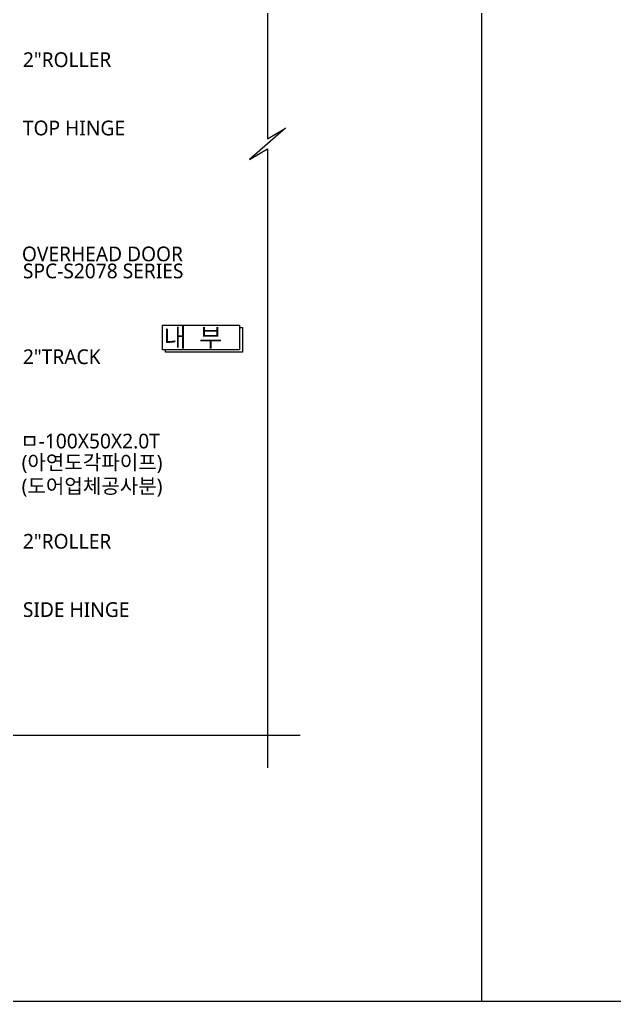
# Model space of a CAD drawing. Header units: millimetres. Extents: x 909 to 159266, y 137 to 21462.
# Drawn here: x 145844 to 146753, y 200 to 1700 of the extents above; entities that cross this region are included whole.
import ezdxf

# ---------------------------------------------------------------- set-up
doc = ezdxf.new("R2010")
doc.units = ezdxf.units.MM
doc.header["$LTSCALE"] = 50
doc.header["$MEASUREMENT"] = 0
doc.layers.get('Defpoints').update_dxf_attribs({"color": 181})
doc.layers.add('TEX', color=4, linetype='Continuous')
doc.layers.add('건축120130$0$TEX', color=3, linetype='Continuous', lineweight=15)
doc.styles.add('울릉도M', font='NanumGothic.ttf')

msp = doc.modelspace()

# ---------------------------------------------------------------- linework, layer by layer
msp.add_line((146550, 5740), (146550, 200))
at = {"color": 2}
for points in [[(146223.1, 2464.4), (146223.1, 1518.2), (146250.6, 1534.4), (146195.6, 1486.7), (146223.1, 1502.8), (146223.1, 556.7)], [(143284.2, 606.7), (144771, 606.7), (144754.8, 634.1), (144802.5, 579.2), (144786.3, 606.7), (146273.1, 606.7)]]:
    msp.add_lwpolyline(points, dxfattribs=at)
msp.add_lwpolyline([(146062.7, 1233.6), (146180.2, 1233.6), (146180.2, 1195.6), (146062.7, 1195.6)], close=True)
msp.add_lwpolyline([(146180.2, 1230.1), (146184.8, 1230.1), (146184.8, 1192.1), (146067.3, 1192.1), (146067.3, 1195.6)])
at = {"layer": 'Defpoints'}
msp.add_lwpolyline([(143000, 5740), (150100, 5740), (150100, 200), (143000, 200)], close=True, dxfattribs=at)

# ---------------------------------------------------------------- texts
at = {"layer": 'TEX', "color": 2, "style": '울릉도M'}
msp.add_text('내  부', height=28.12, dxfattribs=at).set_placement((146064.1, 1200.4))
at = {"layer": '건축120130$0$TEX', "style": '울릉도M'}
for s, p in [('2"ROLLER', (145849.1, 1628)), ('TOP HINGE', (145849.1, 1523.6)), ('OVERHEAD DOOR', (145847.6, 1331.1)), ('SPC-S2078 SERIES', (145849.1, 1305.1)), ('2"TRACK', (145849.1, 1174)), ('ㅁ-100X50X2.0T', (145845, 1045.1)), ('(아연도각파이프)', (145847.2, 1012.5)), ('(도어업체공사분)', (145847.2, 976.3)), ('2"ROLLER', (145849.1, 891.9)), ('SIDE HINGE', (145849.1, 787.5))]:
    msp.add_text(s, height=22.5, dxfattribs=at).set_placement(p)

doc.saveas('drawing.dxf')
